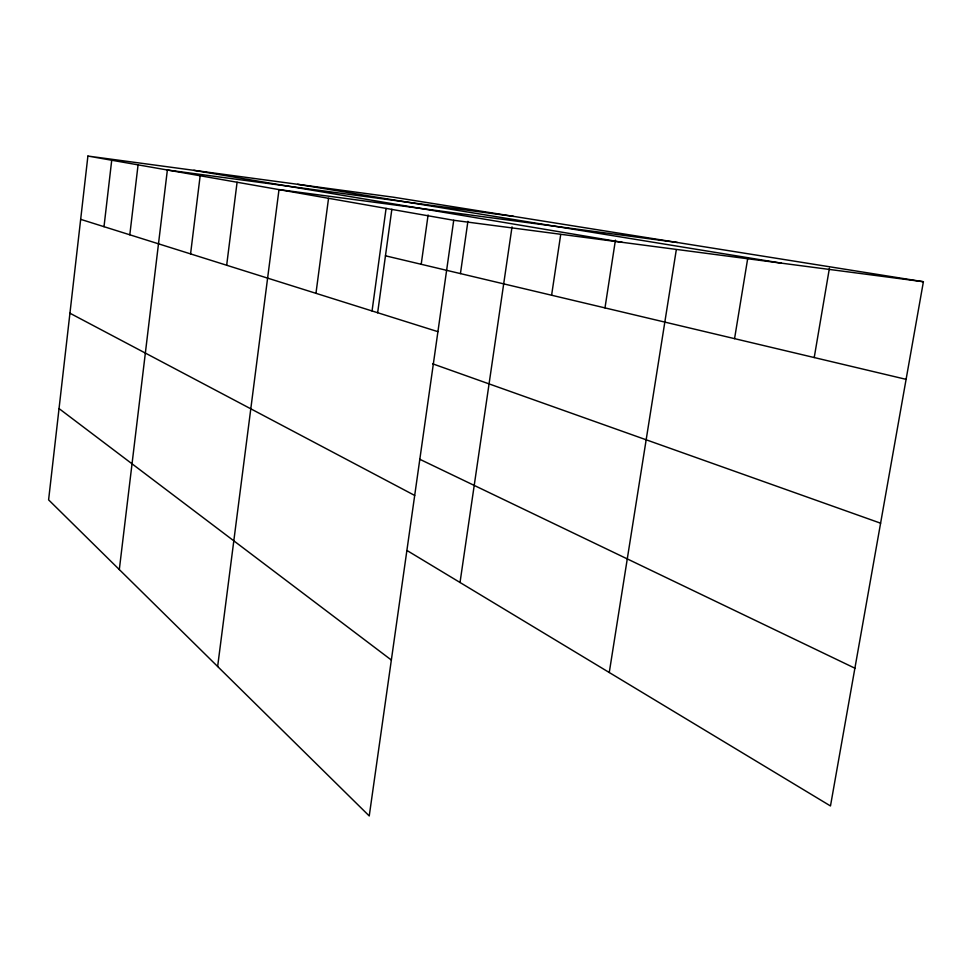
<?xml version="1.0" encoding="UTF-8"?>
<svg xmlns="http://www.w3.org/2000/svg" width="972" height="972" viewBox="0 0 972 972"><rect width="100%" height="100%" fill="white"/><g stroke="black" fill="none" stroke-linecap="round" stroke-linejoin="round"><path stroke-width="1.46" d="M87.905 156.055L48.6 499.863L369.238 815.945L453.717 220.28L87.905 156.055L393.49 197.219L923.4 281.734L830.477 805.958L407.159 550.589M104.004 226.683L111.719 160.234M129.811 234.799L138.073 164.863M119.313 569.568L167.366 170.003L513.556 216.367M190.573 253.899L200.159 175.762M226.67 265.259L237.083 182.25M217.643 666.5L279 189.601L677.448 242.502M315.961 293.325L328.548 198.3M372.057 310.967L386.078 208.409M377.646 312.79L391.85 209.235M421.204 264.287L428.105 214.958M460.436 273.594L467.909 221.312M460.023 582.483L512.025 226.865M551.598 295.233L560.71 234.507M604.985 307.893L615.422 240.157M609.262 672.503L676.281 249.877M734.565 338.645L747.735 258.297M814.22 357.55L829.408 268.272M453.717 220.28L923.4 281.734M297.614 184.303L781.452 263.157M193.841 170.331L622.347 242.344M385.459 255.806L906.098 379.347M80.664 219.344L437.922 331.671M432.625 363.807L880.596 523.191M419.625 459.197L854.886 668.201M69.935 313.215L414.692 495.441M59.037 408.58L391.352 660.037"/></g></svg>
